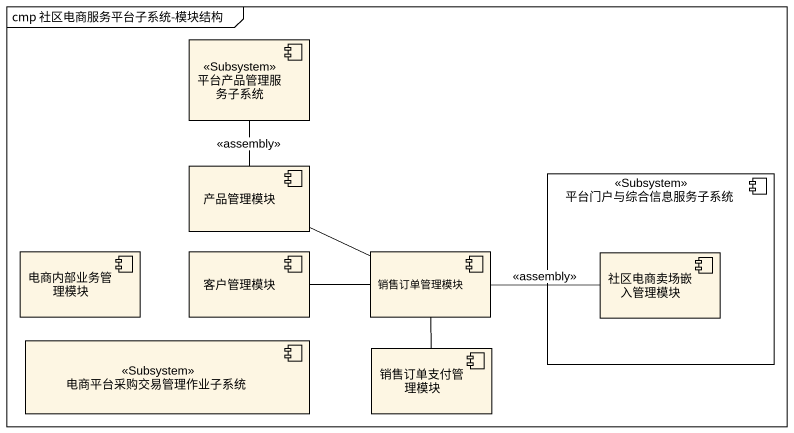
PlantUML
@startuml
mainframe cmp 社区电商服务平台子系统-模块结构
component 平台产品管理服务子系统 <<Subsystem>>
component 产品管理模块
component 平台门户与综合信息服务子系统 <<Subsystem>> {
  component 社区电商卖场嵌入管理模块
}
component 电商内部业务管理模块
component 客户管理模块
component 销售订单管理模块
component 电商平台采购交易管理作业子系统 <<Subsystem>>
component 销售订单支付管理模块
产品管理模块 -up- 平台产品管理服务子系统 : <<assembly>>
产品管理模块 -right- 销售订单管理模块
客户管理模块 -right- 销售订单管理模块
销售订单管理模块 -right- 社区电商卖场嵌入管理模块 : <<assembly>>
销售订单支付管理模块 -up- 销售订单管理模块
@enduml
